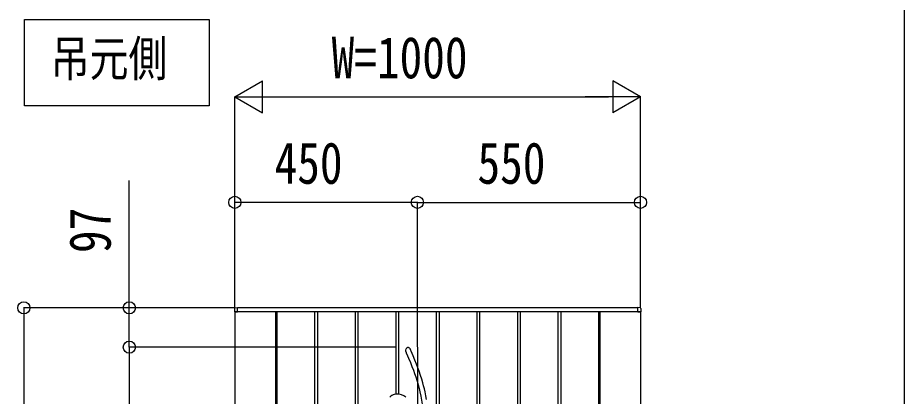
# Model space of a CAD drawing. Units: millimetres, scale not verified. Extents: x -14718 to 14718, y -10395 to 10395.
# Drawn here: x -8652 to -6467, y 8294 to 9228 of the extents above; entities that cross this region are included whole.
import ezdxf
from ezdxf.enums import TextEntityAlignment as Align

# ---------------------------------------------------------------- set-up
doc = ezdxf.new("R2010")
doc.units = ezdxf.units.MM
doc.header["$LTSCALE"] = 30
for name, color, linetype in [('0-1_USER1', 3, 'Continuous'), ('0-3_YKK_13', 4, 'Continuous'), ('0-4_YKK_A1', 4, 'Continuous'), ('0-5_YKK_D', 6, 'Continuous')]:
    doc.layers.add(name, color=color, linetype=linetype)
doc.styles.add('ＭＳ ゴシック', font='')
doc.styles.get('ＭＳ ゴシック').set_extended_font_data('MS Gothic')

msp = doc.modelspace()

# ---------------------------------------------------------------- linework, layer by layer
at = {"layer": '0-1_USER1'}
msp.add_line((-6467.43, 9712.5), (-6467.43, 1112.5), dxfattribs=at)
msp.add_lwpolyline([(-8635.7, 9010.22), (-8635.7, 9223.56), (-8180.76, 9223.56), (-8180.76, 9010.22)], close=True, dxfattribs=at)
at = {"layer": '0-3_YKK_13'}
msp.add_line((-7667.43, 8415.5), (-7667.43, 7415.5), dxfattribs=at)
for points in [[(-7694.11, 8400.23), (-7694.11, 8400.23), (-7694.13, 8400.26), (-7694.19, 8400.43), (-7694.55, 8401.37), (-7695.49, 8405.31), (-7695.56, 8408.17), (-7694.96, 8411.1), (-7694.39, 8412.39), (-7693.57, 8413.61), (-7692.7, 8414.45), (-7691.58, 8415.06), (-7690.8, 8415.22), (-7690, 8415.16), (-7689.36, 8414.96), (-7688.36, 8414.38), (-7687.04, 8413.11), (-7685.69, 8411.24), (-7684.47, 8409.12), (-7684.28, 8408.74)], [(-7694.11, 8400.23), (-7694.09, 8400.18), (-7689.12, 8388.66), (-7684.69, 8377.99), (-7680.76, 8368.07), (-7677.28, 8358.84), (-7674.19, 8350.22), (-7671.46, 8342.15), (-7668.22, 8331.85), (-7665.48, 8322.35), (-7663.18, 8313.54), (-7661.24, 8305.33), (-7658.98, 8294.48), (-7657.19, 8284.49), (-7655.75, 8275.23), (-7654.59, 8266.77)], [(-7644.96, 8286.56), (-7646.56, 8295.53), (-7648.55, 8305.41), (-7650.14, 8312.41), (-7651.98, 8319.89), (-7654.14, 8327.91), (-7656.66, 8336.54), (-7659.6, 8345.85), (-7663.03, 8355.95), (-7666.12, 8364.49), (-7669.59, 8373.65), (-7673.5, 8383.48), (-7677.9, 8394.06), (-7682.82, 8405.47), (-7684.29, 8408.74)], [(-7696.01, 8292.17), (-7701.05, 8295.35), (-7706.41, 8297.75), (-7710.14, 8298.84), (-7714.02, 8299.48), (-7718.06, 8299.59), (-7721.16, 8299.28), (-7724.26, 8298.63), (-7727.27, 8297.63), (-7730.14, 8296.27), (-7732.84, 8294.47), (-7735.28, 8292.18)]]:
    msp.add_lwpolyline(points, dxfattribs=at)
at = {"layer": '0-4_YKK_A1'}
for p, q in [((-8117.93, 8511.13), (-8117.93, 8503)), ((-8117.43, 8502.5), (-8117.43, 7322.5)), ((-7117.43, 8502.5), (-8117.43, 8502.5)), ((-8110.43, 8502.5), (-8117.43, 8502.5)), ((-8117.43, 8502.5), (-8110.73, 8502.5)), ((-8116.52, 8512.63), (-8110.96, 8512.97)), ((-8110.73, 8502.5), (-8110.73, 8502.5)), ((-7124.43, 8512.5), (-8110.43, 8512.5)), ((-8110.43, 8502.5), (-8110.43, 8512.5)), ((-8110.43, 8502.8), (-8110.43, 8512.47)), ((-8017.43, 8502.5), (-8017.43, 7322.5)), ((-8013.93, 8502.5), (-8013.93, 7322.5)), ((-7920.93, 8502.5), (-7920.93, 7322.5)), ((-7913.93, 8502.5), (-7913.93, 7322.5)), ((-7820.93, 8502.5), (-7820.93, 7322.5)), ((-7813.93, 8502.5), (-7813.93, 7322.5)), ((-7720.93, 8502.5), (-7720.93, 8299.3)), ((-7713.93, 8502.5), (-7713.93, 8299.46)), ((-7620.93, 8502.5), (-7620.93, 7978.47)), ((-7613.93, 8502.5), (-7613.93, 7983)), ((-7520.93, 8502.5), (-7520.93, 7322.5)), ((-7513.93, 8502.5), (-7513.93, 7322.5)), ((-7420.93, 8502.5), (-7420.93, 7322.5)), ((-7413.93, 8502.5), (-7413.93, 7322.5)), ((-7320.93, 8502.5), (-7320.93, 7322.5)), ((-7313.93, 8502.5), (-7313.93, 7322.5)), ((-7220.93, 8502.5), (-7220.93, 7322.5)), ((-7217.43, 8502.5), (-7217.43, 7322.5)), ((-7124.43, 8502.5), (-7124.43, 8512.5)), ((-7124.43, 8502.8), (-7124.43, 8512.47)), ((-7124.43, 8502.5), (-7117.43, 8502.5)), ((-7117.43, 8502.5), (-7124.13, 8502.5)), ((-7124.13, 8502.5), (-7124.13, 8502.5)), ((-7118.34, 8512.63), (-7123.9, 8512.97)), ((-7117.43, 8502.5), (-7117.43, 7322.5)), ((-7116.93, 8511.13), (-7116.93, 8503))]:
    msp.add_line(p, q, dxfattribs=at)
for centre, radius, start, end in [((-8116.43, 8511.13), 1.5, 93.5, 180), ((-8117.43, 8503), 0.5, 180, 270), ((-8110.93, 8512.47), 0.5, 0, 93.5), ((-8110.73, 8502.8), 0.3, 270, 0), ((-7123.93, 8512.47), 0.5, 86.5, 180), ((-7124.13, 8502.8), 0.3, 180, 270), ((-7118.43, 8511.13), 1.5, 0, 86.5), ((-7117.43, 8503), 0.5, 270, 0)]:
    msp.add_arc(centre, radius, start, end, dxfattribs=at)
at = {"layer": '0-5_YKK_D'}
for p, q in [((-8117.43, 9032.5), (-8049.02, 9072)), ((-8049.02, 8993), (-8049.02, 9072)), ((-7117.43, 9032.5), (-7185.85, 9072)), ((-7185.85, 9072), (-7185.85, 8993)), ((-8117.43, 8514.5), (-8117.43, 9033.5)), ((-8117.43, 9032.5), (-8049.02, 8993)), ((-8117.43, 9032.5), (-7980.6, 9032.5)), ((-8038.43, 9032.5), (-7196.43, 9032.5)), ((-7117.43, 9032.5), (-7254.27, 9032.5)), ((-7117.43, 9032.5), (-7185.85, 8993)), ((-7117.43, 8514.5), (-7117.43, 9033.5)), ((-8117.43, 8513.5), (-8117.43, 8773.5)), ((-7667.43, 8772.5), (-8117.43, 8772.5)), ((-7667.43, 8416.5), (-7667.43, 8773.5)), ((-7667.43, 8416.5), (-7667.43, 8773.5)), ((-7667.43, 8772.5), (-7117.43, 8772.5)), ((-7117.43, 8513.5), (-7117.43, 8773.5)), ((-8118.43, 8512.5), (-8638.43, 8512.5)), ((-8637.43, 8512.5), (-8637.43, 7312.5)), ((-8118.43, 8512.5), (-8378.43, 8512.5)), ((-7721.93, 8415.5), (-8378.43, 8415.5)), ((-7721.93, 8415.5), (-8378.43, 8415.5)), ((-8377.43, 8415.5), (-8377.43, 7415.5))]:
    msp.add_line(p, q, dxfattribs=at)
msp.add_lwpolyline([(-8377.43, 8415.5), (-8377.43, 8512.5), (-8377.43, 8826.77)], dxfattribs=at)
for centre in [(-8117.43, 8772.5), (-7667.43, 8772.5), (-7667.43, 8772.5), (-7117.43, 8772.5), (-8637.43, 8512.5), (-8377.43, 8512.5), (-8377.43, 8415.5), (-8377.43, 8415.5)]:
    msp.add_circle(centre, 15, dxfattribs=at)

# ---------------------------------------------------------------- texts
at = {"layer": '0-1_USER1', "style": 'ＭＳ ゴシック', "width": 0.8}
msp.add_text('吊元側', height=87.98, dxfattribs=at).set_placement((-8571.43, 9056.89), align=Align.BOTTOM_LEFT)
at = {"layer": '0-5_YKK_D', "style": 'ＭＳ ゴシック', "width": 0.8}
for s, p in [('W=1000', (-7878.77, 9047.5)), ('450', (-8019.37, 8787.5)), ('550', (-7519.37, 8787.5))]:
    msp.add_text(s, height=102.6, dxfattribs=at).set_placement(p, align=Align.BOTTOM_LEFT)
msp.add_text('97', height=102.6, rotation=90, dxfattribs=at).set_placement((-8392.43, 8647.5), align=Align.BOTTOM_LEFT)

doc.saveas('drawing.dxf')
